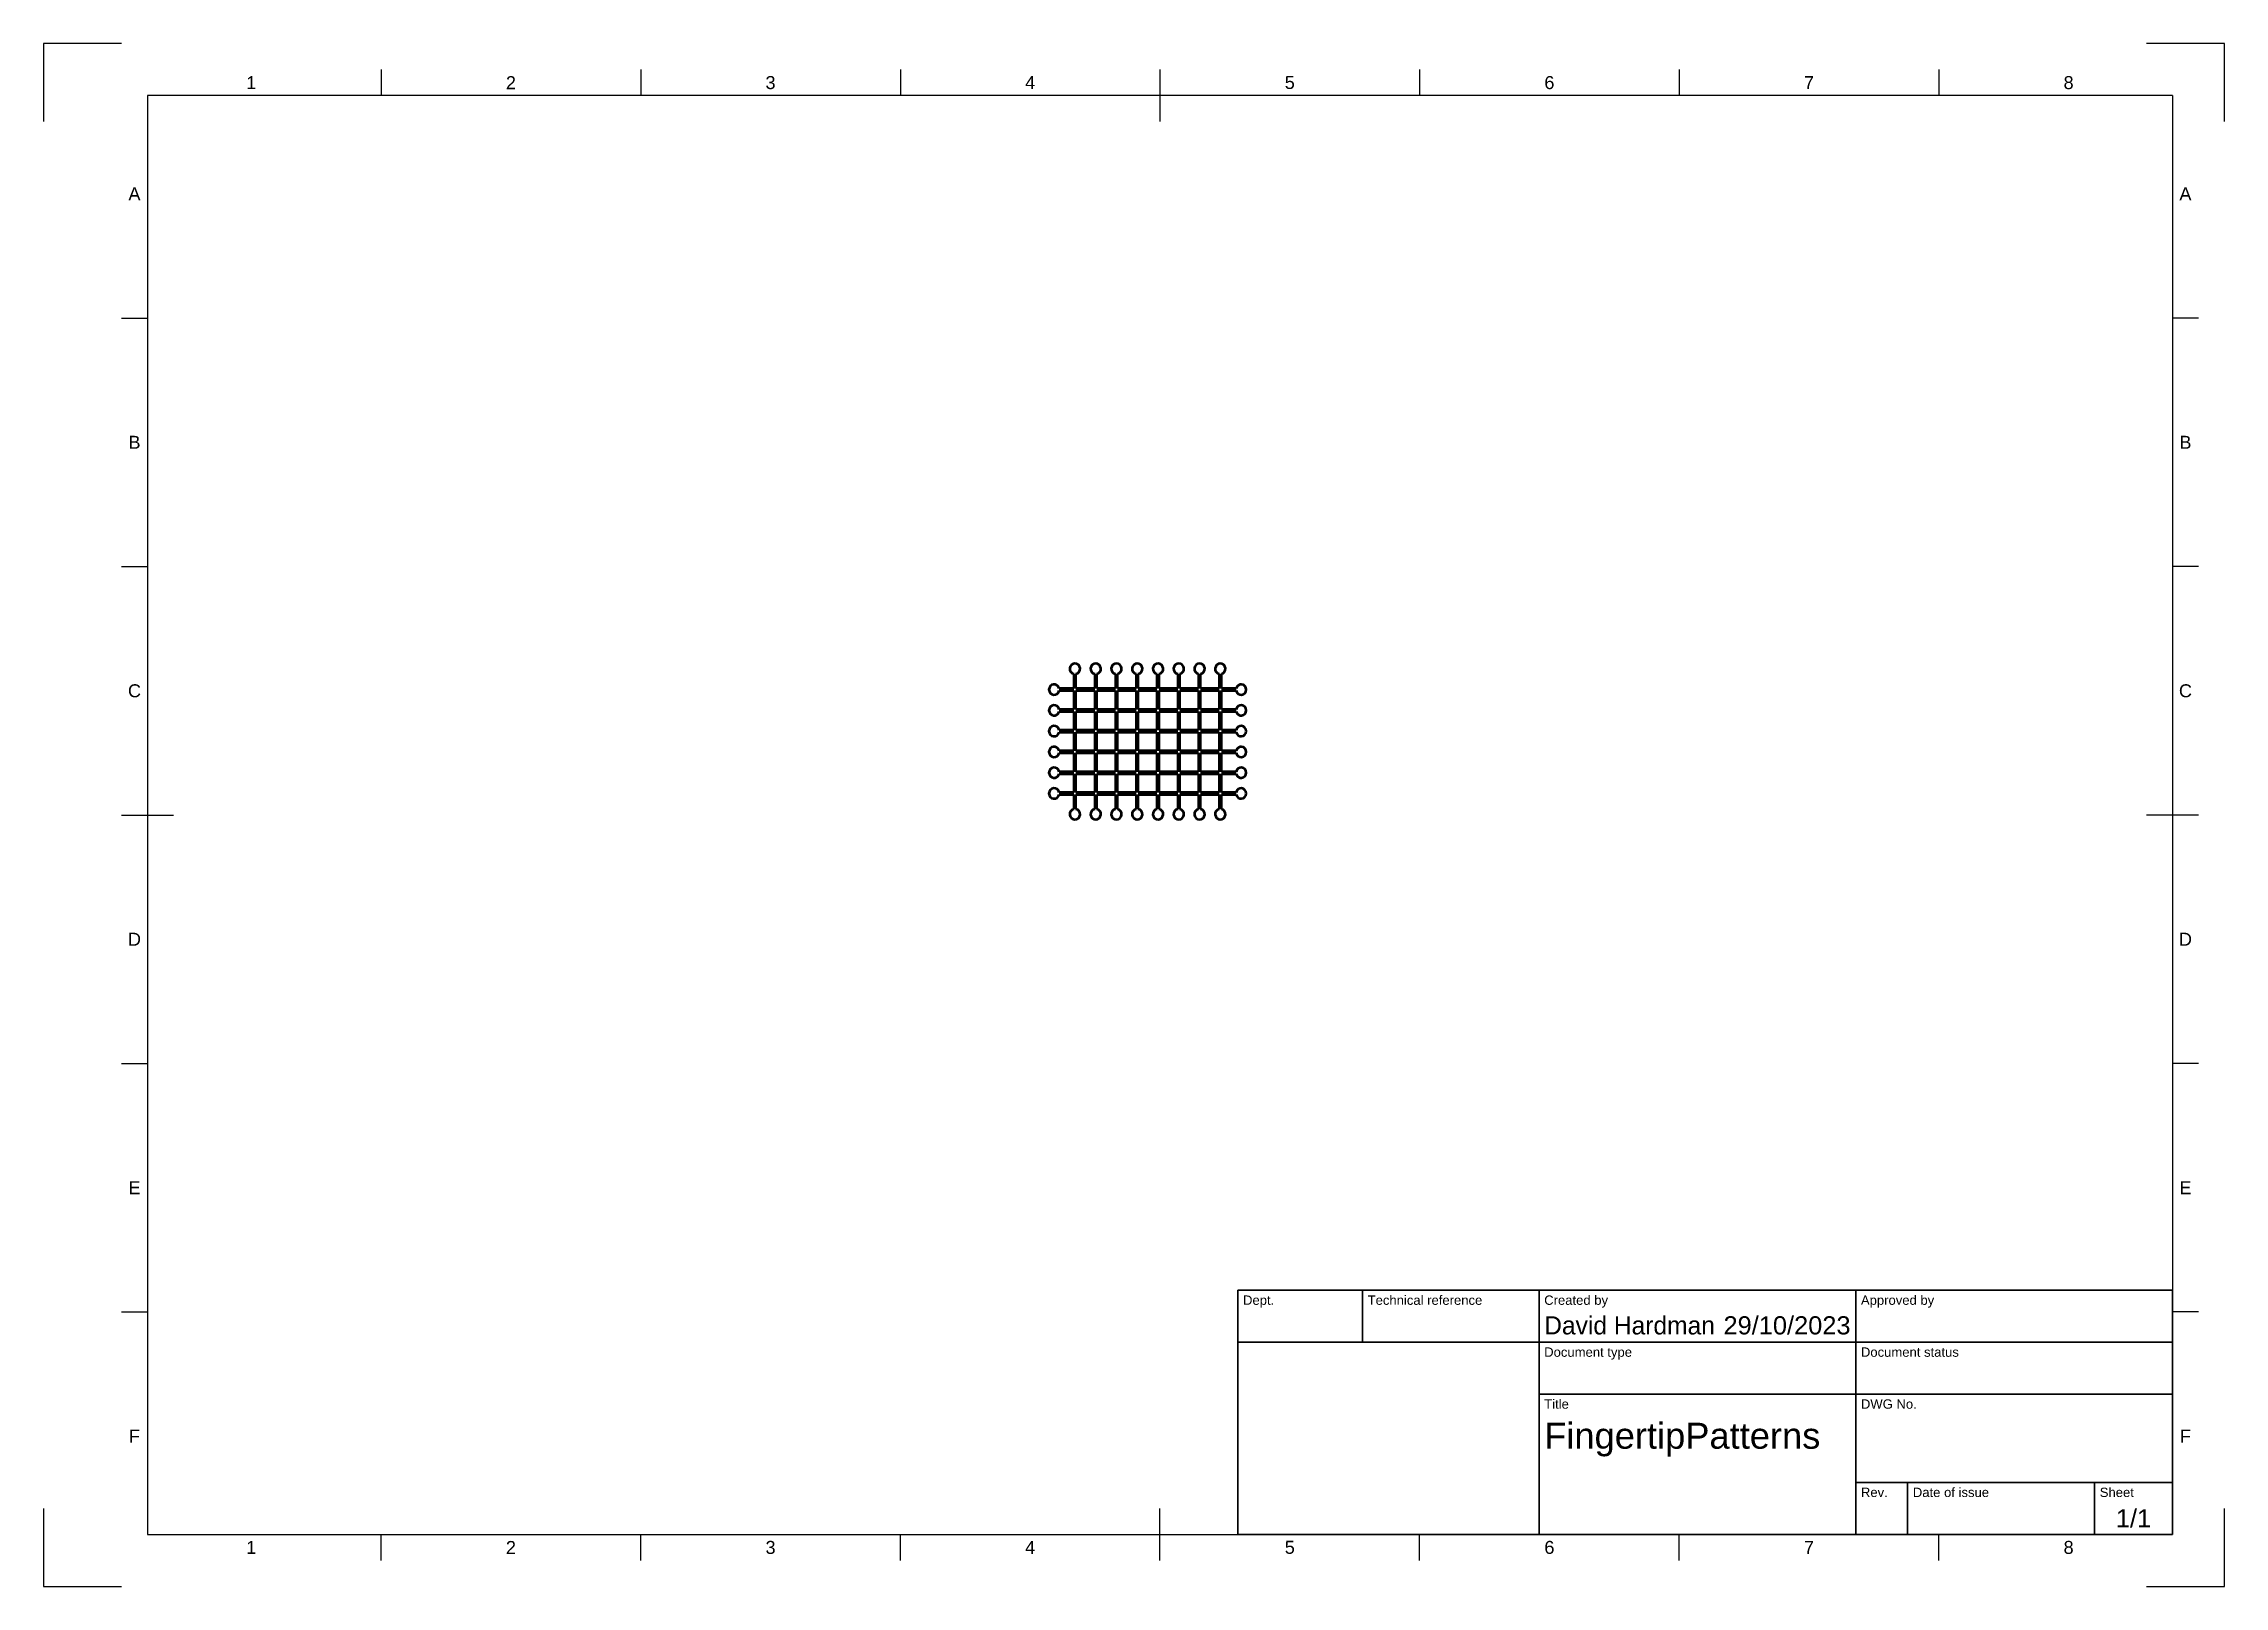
# Model space of a CAD drawing. Header units: millimetres. Extents: x 0 to 420, y 0 to 297.
import ezdxf
from ezdxf.enums import TextEntityAlignment as Align

# ---------------------------------------------------------------- set-up
doc = ezdxf.new("R2010")
doc.units = ezdxf.units.MM
doc.header["$LTSCALE"] = 0.75
for name, color, linetype, lineweight in [('BORDER', 7, 'Continuous', 25), ('TITLEBLOCK', 7, 'Continuous', 35), ('Visible', 7, 'Continuous', 50)]:
    doc.layers.add(name, color=color, linetype=linetype, lineweight=lineweight)
doc.styles.add('FusionTitle', font='arial.ttf')

# ---------------------------------------------------------------- blocks, each defined once
blk = doc.blocks.new('ISO_A3_SHEET')
at = {"layer": 'BORDER'}
for p, q in [((65, 292), (65, 287)), ((115, 292), (115, 287)), ((165, 292), (165, 287)), ((215, 292), (215, 282)), ((265, 292), (265, 287)), ((315, 292), (315, 287)), ((365, 292), (365, 287)), ((410, 287), (20, 287)), ((20, 287), (20, 10)), ((410, 287), (410, 10)), ((15, 244.16666), (20, 244.16666)), ((415, 244.16666), (410, 244.16666)), ((15, 196.33333), (20, 196.33333)), ((415, 196.33333), (410, 196.33333)), ((15, 148.5), (25, 148.5)), ((415, 148.5), (405, 148.5)), ((15, 100.66667), (20, 100.66667)), ((415, 100.66667), (410, 100.66667)), ((15, 52.83334), (20, 52.83334)), ((415, 52.83334), (410, 52.83334)), ((215, 5), (215, 15)), ((20, 10), (410, 10)), ((65, 5), (65, 10)), ((115, 5), (115, 10)), ((165, 5), (165, 10)), ((265, 5), (265, 10)), ((315, 5), (315, 10)), ((365, 5), (365, 10))]:
    blk.add_line(p, q, dxfattribs=at)
at = {"layer": 'Defpoints'}
for p, q in [((15, 297), (0, 297)), ((0, 297), (0, 282)), ((420, 297), (405, 297)), ((420, 282), (420, 297)), ((0, 15), (0, 0)), ((420, 0), (420, 15)), ((0, 0), (15, 0)), ((405, 0), (420, 0))]:
    blk.add_line(p, q, dxfattribs=at)
at = {"layer": 'BORDER', "style": 'FusionTitle'}
for s, p in [('1', (40, 289.5)), ('2', (90, 289.5)), ('3', (140, 289.5)), ('4', (190, 289.5)), ('5', (240, 289.5)), ('6', (290, 289.5)), ('7', (340, 289.5)), ('8', (390, 289.5)), ('A', (17.5, 268.08333)), ('A', (412.5, 268.08333)), ('B', (17.5, 220.25)), ('B', (412.5, 220.25)), ('C', (17.5, 172.41667)), ('C', (412.5, 172.41667)), ('D', (17.5, 124.58334)), ('D', (412.5, 124.58334)), ('E', (17.5, 76.75001)), ('E', (412.5, 76.75001)), ('F', (17.5, 28.91668)), ('F', (412.5, 28.91668)), ('1', (40, 7.5)), ('2', (90, 7.5)), ('3', (140, 7.5)), ('4', (190, 7.5)), ('5', (240, 7.5)), ('6', (290, 7.5)), ('7', (340, 7.5)), ('8', (390, 7.5))]:
    blk.add_text(s, height=2.5, dxfattribs=at).set_placement(p, align=Align.MIDDLE)
blk = doc.blocks.new('ISO_TITLEBLOCK')
at = {"layer": 'TITLEBLOCK'}
for p, q in [((0, 47), (-180, 47)), ((-180, 47), (-180, 0)), ((-156, 37), (-156, 47)), ((-122, 0), (-122, 47)), ((-61, 0), (-61, 47)), ((0, 0), (0, 47)), ((-180, 37), (0, 37)), ((-122, 27), (0, 27)), ((-61, 10), (0, 10)), ((-51, 0), (-51, 10)), ((-15, 0), (-15, 10)), ((-180, 0), (0, 0))]:
    blk.add_line(p, q, dxfattribs=at)
at = {"layer": 'TITLEBLOCK', "style": 'FusionTitle'}
for s, p in [('Dept.', (-179, 46)), ('Technical reference', (-155, 46)), ('Created by', (-121, 46)), ('Approved by', (-60, 46)), ('Document type', (-121, 36)), ('Document status', (-60, 36)), ('Title', (-121, 26)), ('DWG No.', (-60, 26)), ('Rev.', (-60, 9)), ('Date of issue', (-50, 9)), ('Sheet', (-14, 9))]:
    blk.add_text(s, height=1.8, dxfattribs=at).set_placement(p, align=Align.TOP_LEFT)
for tag, height, p in [('DEPT', 3.5, (-179, 42)), ('TECHNICAL_REFERENCE', 3.5, (-155, 42)), ('CREATED_BY', 3.5, (-121, 42)), ('APPROVED_BY', 3.5, (-60, 42)), ('DOCUMENT_TYPE', 3.5, (-121, 32)), ('DOCUMENT_STATUS', 3.5, (-60, 32)), ('TITLE_1', 5, (-121, 21.5)), ('TITLE_2', 5, (-121, 14)), ('TITLE_3', 5, (-121, 6.5)), ('DATE_OF_ISSUE', 3.5, (-50, 5))]:
    blk.add_attdef(tag, text='', height=height, dxfattribs=at).set_placement(p, align=Align.TOP_LEFT)
for tag, p in [('CREATED_DATE', (-62, 42)), ('APPROVED_DATE', (-0.99, 42))]:
    blk.add_attdef(tag, text='', height=3.5, dxfattribs=at).set_placement(p, align=Align.TOP_RIGHT)
for tag, height, p in [('DRAWING_NUMBER', 5, (-30.5, 19.75)), ('REV', 3.5, (-56, 4.85)), ('SHEET', 3.5, (-7.5, 4.85))]:
    blk.add_attdef(tag, text='', height=height, dxfattribs=at).set_placement(p, align=Align.TOP_CENTER)

msp = doc.modelspace()

# ---------------------------------------------------------------- linework, layer by layer
at = {"layer": 'Visible'}
for p, q in [((198.425973, 172.84211), (195.605769, 172.84211)), ((195.605769, 172.44211), (198.425973, 172.44211)), ((198.425973, 175.662314), (198.425973, 172.84211)), ((198.425973, 172.44211), (198.425973, 168.84211)), ((198.825973, 172.84211), (198.825973, 175.662314)), ((202.425973, 172.84211), (198.825973, 172.84211)), ((198.825973, 172.44211), (202.425973, 172.44211)), ((198.825973, 168.84211), (198.825973, 172.44211)), ((202.425973, 175.662314), (202.425973, 172.84211)), ((202.425973, 172.44211), (202.425973, 168.84211)), ((202.825973, 172.84211), (202.825973, 175.662314)), ((206.425973, 172.84211), (202.825973, 172.84211)), ((202.825973, 172.44211), (206.425973, 172.44211)), ((202.825973, 168.84211), (202.825973, 172.44211)), ((206.425973, 175.662314), (206.425973, 172.84211)), ((206.425973, 172.44211), (206.425973, 168.84211)), ((206.825973, 172.84211), (206.825973, 175.662314)), ((210.425973, 172.84211), (206.825973, 172.84211)), ((206.825973, 172.44211), (210.425973, 172.44211)), ((206.825973, 168.84211), (206.825973, 172.44211)), ((210.425973, 175.662314), (210.425973, 172.84211)), ((210.425973, 172.44211), (210.425973, 168.84211)), ((210.825973, 172.84211), (210.825973, 175.662314)), ((214.425973, 172.84211), (210.825973, 172.84211)), ((210.825973, 172.44211), (214.425973, 172.44211)), ((210.825973, 168.84211), (210.825973, 172.44211)), ((214.425973, 175.662314), (214.425973, 172.84211)), ((214.425973, 172.44211), (214.425973, 168.84211)), ((214.825973, 172.84211), (214.825973, 175.662314)), ((218.425973, 172.84211), (214.825973, 172.84211)), ((214.825973, 172.44211), (218.425973, 172.44211)), ((214.825973, 168.84211), (214.825973, 172.44211)), ((218.425973, 175.662314), (218.425973, 172.84211)), ((218.425973, 172.44211), (218.425973, 168.84211)), ((218.825973, 172.84211), (218.825973, 175.662314)), ((222.425973, 172.84211), (218.825973, 172.84211)), ((218.825973, 172.44211), (222.425973, 172.44211)), ((218.825973, 168.84211), (218.825973, 172.44211)), ((222.425973, 175.662314), (222.425973, 172.84211)), ((222.425973, 172.44211), (222.425973, 168.84211)), ((222.825973, 172.84211), (222.825973, 175.662314)), ((226.425973, 172.84211), (222.825973, 172.84211)), ((222.825973, 172.44211), (226.425973, 172.44211)), ((222.825973, 168.84211), (222.825973, 172.44211)), ((226.425973, 175.662314), (226.425973, 172.84211)), ((226.425973, 172.44211), (226.425973, 168.84211)), ((226.825973, 172.84211), (226.825973, 175.662314)), ((229.646177, 172.84211), (226.825973, 172.84211)), ((226.825973, 172.44211), (229.646177, 172.44211)), ((226.825973, 168.84211), (226.825973, 172.44211)), ((198.425973, 168.84211), (195.605769, 168.84211)), ((195.605769, 168.44211), (198.425973, 168.44211)), ((198.425973, 168.44211), (198.425973, 164.84211)), ((202.425973, 168.84211), (198.825973, 168.84211)), ((198.825973, 168.44211), (202.425973, 168.44211)), ((198.825973, 164.84211), (198.825973, 168.44211)), ((202.425973, 168.44211), (202.425973, 164.84211)), ((206.425973, 168.84211), (202.825973, 168.84211)), ((202.825973, 168.44211), (206.425973, 168.44211)), ((202.825973, 164.84211), (202.825973, 168.44211)), ((206.425973, 168.44211), (206.425973, 164.84211)), ((210.425973, 168.84211), (206.825973, 168.84211)), ((206.825973, 168.44211), (210.425973, 168.44211)), ((206.825973, 164.84211), (206.825973, 168.44211)), ((210.425973, 168.44211), (210.425973, 164.84211)), ((214.425973, 168.84211), (210.825973, 168.84211)), ((210.825973, 168.44211), (214.425973, 168.44211)), ((210.825973, 164.84211), (210.825973, 168.44211)), ((214.425973, 168.44211), (214.425973, 164.84211)), ((218.425973, 168.84211), (214.825973, 168.84211)), ((214.825973, 168.44211), (218.425973, 168.44211)), ((214.825973, 164.84211), (214.825973, 168.44211)), ((218.425973, 168.44211), (218.425973, 164.84211)), ((222.425973, 168.84211), (218.825973, 168.84211)), ((218.825973, 168.44211), (222.425973, 168.44211)), ((218.825973, 164.84211), (218.825973, 168.44211)), ((222.425973, 168.44211), (222.425973, 164.84211)), ((226.425973, 168.84211), (222.825973, 168.84211)), ((222.825973, 168.44211), (226.425973, 168.44211)), ((222.825973, 164.84211), (222.825973, 168.44211)), ((226.425973, 168.44211), (226.425973, 164.84211)), ((229.646177, 168.84211), (226.825973, 168.84211)), ((226.825973, 168.44211), (229.646177, 168.44211)), ((226.825973, 164.84211), (226.825973, 168.44211)), ((198.425973, 164.84211), (195.605769, 164.84211)), ((195.605769, 164.44211), (198.425973, 164.44211)), ((198.425973, 164.44211), (198.425973, 160.84211)), ((202.425973, 164.84211), (198.825973, 164.84211)), ((198.825973, 164.44211), (202.425973, 164.44211)), ((198.825973, 160.84211), (198.825973, 164.44211)), ((202.425973, 164.44211), (202.425973, 160.84211)), ((206.425973, 164.84211), (202.825973, 164.84211)), ((202.825973, 164.44211), (206.425973, 164.44211)), ((202.825973, 160.84211), (202.825973, 164.44211)), ((206.425973, 164.44211), (206.425973, 160.84211)), ((210.425973, 164.84211), (206.825973, 164.84211)), ((206.825973, 164.44211), (210.425973, 164.44211)), ((206.825973, 160.84211), (206.825973, 164.44211)), ((210.425973, 164.44211), (210.425973, 160.84211)), ((214.425973, 164.84211), (210.825973, 164.84211)), ((210.825973, 164.44211), (214.425973, 164.44211)), ((210.825973, 160.84211), (210.825973, 164.44211)), ((214.425973, 164.44211), (214.425973, 160.84211)), ((218.425973, 164.84211), (214.825973, 164.84211)), ((214.825973, 164.44211), (218.425973, 164.44211)), ((214.825973, 160.84211), (214.825973, 164.44211)), ((218.425973, 164.44211), (218.425973, 160.84211)), ((222.425973, 164.84211), (218.825973, 164.84211)), ((218.825973, 164.44211), (222.425973, 164.44211)), ((218.825973, 160.84211), (218.825973, 164.44211)), ((222.425973, 164.44211), (222.425973, 160.84211)), ((226.425973, 164.84211), (222.825973, 164.84211)), ((222.825973, 164.44211), (226.425973, 164.44211)), ((222.825973, 160.84211), (222.825973, 164.44211)), ((226.425973, 164.44211), (226.425973, 160.84211)), ((229.646177, 164.84211), (226.825973, 164.84211)), ((226.825973, 164.44211), (229.646177, 164.44211)), ((226.825973, 160.84211), (226.825973, 164.44211)), ((198.425973, 160.84211), (195.605769, 160.84211)), ((195.605769, 160.44211), (198.425973, 160.44211)), ((198.425973, 160.44211), (198.425973, 156.84211)), ((202.425973, 160.84211), (198.825973, 160.84211)), ((198.825973, 160.44211), (202.425973, 160.44211)), ((198.825973, 156.84211), (198.825973, 160.44211)), ((202.425973, 160.44211), (202.425973, 156.84211)), ((206.425973, 160.84211), (202.825973, 160.84211)), ((202.825973, 160.44211), (206.425973, 160.44211)), ((202.825973, 156.84211), (202.825973, 160.44211)), ((206.425973, 160.44211), (206.425973, 156.84211)), ((210.425973, 160.84211), (206.825973, 160.84211)), ((206.825973, 160.44211), (210.425973, 160.44211)), ((206.825973, 156.84211), (206.825973, 160.44211)), ((210.425973, 160.44211), (210.425973, 156.84211)), ((214.425973, 160.84211), (210.825973, 160.84211)), ((210.825973, 160.44211), (214.425973, 160.44211)), ((210.825973, 156.84211), (210.825973, 160.44211)), ((214.425973, 160.44211), (214.425973, 156.84211)), ((218.425973, 160.84211), (214.825973, 160.84211)), ((214.825973, 160.44211), (218.425973, 160.44211)), ((214.825973, 156.84211), (214.825973, 160.44211)), ((218.425973, 160.44211), (218.425973, 156.84211)), ((222.425973, 160.84211), (218.825973, 160.84211)), ((218.825973, 160.44211), (222.425973, 160.44211)), ((218.825973, 156.84211), (218.825973, 160.44211)), ((222.425973, 160.44211), (222.425973, 156.84211)), ((226.425973, 160.84211), (222.825973, 160.84211)), ((222.825973, 160.44211), (226.425973, 160.44211)), ((222.825973, 156.84211), (222.825973, 160.44211)), ((226.425973, 160.44211), (226.425973, 156.84211)), ((229.646177, 160.84211), (226.825973, 160.84211)), ((226.825973, 160.44211), (229.646177, 160.44211)), ((226.825973, 156.84211), (226.825973, 160.44211)), ((198.425973, 156.84211), (195.605769, 156.84211)), ((195.605769, 156.44211), (198.425973, 156.44211)), ((198.425973, 156.44211), (198.425973, 152.84211)), ((202.425973, 156.84211), (198.825973, 156.84211)), ((198.825973, 156.44211), (202.425973, 156.44211)), ((198.825973, 152.84211), (198.825973, 156.44211)), ((202.425973, 156.44211), (202.425973, 152.84211)), ((206.425973, 156.84211), (202.825973, 156.84211)), ((202.825973, 156.44211), (206.425973, 156.44211)), ((202.825973, 152.84211), (202.825973, 156.44211)), ((206.425973, 156.44211), (206.425973, 152.84211)), ((210.425973, 156.84211), (206.825973, 156.84211)), ((206.825973, 156.44211), (210.425973, 156.44211)), ((206.825973, 152.84211), (206.825973, 156.44211)), ((210.425973, 156.44211), (210.425973, 152.84211)), ((214.425973, 156.84211), (210.825973, 156.84211)), ((210.825973, 156.44211), (214.425973, 156.44211)), ((210.825973, 152.84211), (210.825973, 156.44211)), ((214.425973, 156.44211), (214.425973, 152.84211)), ((218.425973, 156.84211), (214.825973, 156.84211)), ((214.825973, 156.44211), (218.425973, 156.44211)), ((214.825973, 152.84211), (214.825973, 156.44211)), ((218.425973, 156.44211), (218.425973, 152.84211)), ((222.425973, 156.84211), (218.825973, 156.84211)), ((218.825973, 156.44211), (222.425973, 156.44211)), ((218.825973, 152.84211), (218.825973, 156.44211)), ((222.425973, 156.44211), (222.425973, 152.84211)), ((226.425973, 156.84211), (222.825973, 156.84211)), ((222.825973, 156.44211), (226.425973, 156.44211)), ((222.825973, 152.84211), (222.825973, 156.44211)), ((226.425973, 156.44211), (226.425973, 152.84211)), ((229.646177, 156.84211), (226.825973, 156.84211)), ((226.825973, 156.44211), (229.646177, 156.44211)), ((226.825973, 152.84211), (226.825973, 156.44211)), ((198.425973, 152.84211), (195.605769, 152.84211)), ((195.605769, 152.44211), (198.425973, 152.44211)), ((198.425973, 152.44211), (198.425973, 149.621906)), ((202.425973, 152.84211), (198.825973, 152.84211)), ((198.825973, 152.44211), (202.425973, 152.44211)), ((198.825973, 149.621906), (198.825973, 152.44211)), ((202.425973, 152.44211), (202.425973, 149.621906)), ((206.425973, 152.84211), (202.825973, 152.84211)), ((202.825973, 152.44211), (206.425973, 152.44211)), ((202.825973, 149.621906), (202.825973, 152.44211)), ((206.425973, 152.44211), (206.425973, 149.621906)), ((210.425973, 152.84211), (206.825973, 152.84211)), ((206.825973, 152.44211), (210.425973, 152.44211)), ((206.825973, 149.621906), (206.825973, 152.44211)), ((210.425973, 152.44211), (210.425973, 149.621906)), ((214.425973, 152.84211), (210.825973, 152.84211)), ((210.825973, 152.44211), (214.425973, 152.44211)), ((210.825973, 149.621906), (210.825973, 152.44211)), ((214.425973, 152.44211), (214.425973, 149.621906)), ((218.425973, 152.84211), (214.825973, 152.84211)), ((214.825973, 152.44211), (218.425973, 152.44211)), ((214.825973, 149.621906), (214.825973, 152.44211)), ((218.425973, 152.44211), (218.425973, 149.621906)), ((222.425973, 152.84211), (218.825973, 152.84211)), ((218.825973, 152.44211), (222.425973, 152.44211)), ((218.825973, 149.621906), (218.825973, 152.44211)), ((222.425973, 152.44211), (222.425973, 149.621906)), ((226.425973, 152.84211), (222.825973, 152.84211)), ((222.825973, 152.44211), (226.425973, 152.44211)), ((222.825973, 149.621906), (222.825973, 152.44211)), ((226.425973, 152.44211), (226.425973, 149.621906)), ((229.646177, 152.84211), (226.825973, 152.84211)), ((226.825973, 149.621906), (226.825973, 152.44211)), ((226.825973, 152.44211), (229.646177, 152.44211))]:
    msp.add_line(p, q, dxfattribs=at)
for centre, start, end in [((198.625973, 176.64211), 281.536959, 258.463041), ((202.625973, 176.64211), 281.536959, 258.463041), ((206.625973, 176.64211), 281.536959, 258.463041), ((210.625973, 176.64211), 281.536959, 258.463041), ((214.625973, 176.64211), 281.536959, 258.463041), ((218.625973, 176.64211), 281.536959, 258.463041), ((222.625973, 176.64211), 281.536959, 258.463041), ((226.625973, 176.64211), 281.536959, 258.463041), ((194.625973, 172.64211), 11.536959, 348.463041), ((230.625973, 172.64211), 191.536959, 168.463041), ((194.625973, 168.64211), 11.536957, 348.463037), ((230.625973, 168.64211), 191.536963, 168.463043), ((194.625973, 164.64211), 11.536953, 348.463035), ((230.625973, 164.64211), 191.536965, 168.463047), ((194.625973, 160.64211), 11.536953, 348.463035), ((230.625973, 160.64211), 191.536965, 168.463047), ((194.625973, 156.64211), 11.536953, 348.463035), ((230.625973, 156.64211), 191.536965, 168.463047), ((194.625973, 152.64211), 11.536953, 348.463035), ((230.625973, 152.64211), 191.536965, 168.463047), ((198.625973, 148.64211), 101.536959, 78.463041), ((202.625973, 148.64211), 101.536959, 78.463041), ((206.625973, 148.64211), 101.536959, 78.463041), ((210.625973, 148.64211), 101.536959, 78.463041), ((214.625973, 148.64211), 101.536959, 78.463041), ((218.625973, 148.64211), 101.536959, 78.463041), ((222.625973, 148.64211), 101.536959, 78.463041), ((226.625973, 148.64211), 101.536959, 78.463041)]:
    msp.add_arc(centre, 1, start, end, dxfattribs=at)

# ---------------------------------------------------------------- block references
at = {"layer": 'BORDER'}
msp.add_blockref('ISO_A3_SHEET', (0, 0), dxfattribs=at)
at = {"layer": 'TITLEBLOCK'}
ref = msp.add_blockref('ISO_TITLEBLOCK', (410, 10), dxfattribs=at)
ref.add_attrib('CREATED_DATE', '29/10/2023', dxfattribs={"height": 3.5, "style": 'FusionTitle'}).set_placement((348, 52), align=Align.TOP_RIGHT)
ref.add_attrib('SHEET', '1/1', dxfattribs={"height": 3.5, "style": 'FusionTitle'}).set_placement((402.5, 14.85), align=Align.TOP_CENTER)
ref.add_attrib('TITLE_1', 'FingertipPatterns', dxfattribs={"height": 5, "style": 'FusionTitle'}).set_placement((289, 31.5), align=Align.TOP_LEFT)
ref.add_attrib('CREATED_BY', 'David Hardman', dxfattribs={"height": 3.5, "style": 'FusionTitle', "width": 0.968122}).set_placement((289, 52), align=Align.TOP_LEFT)

doc.saveas('drawing.dxf')
